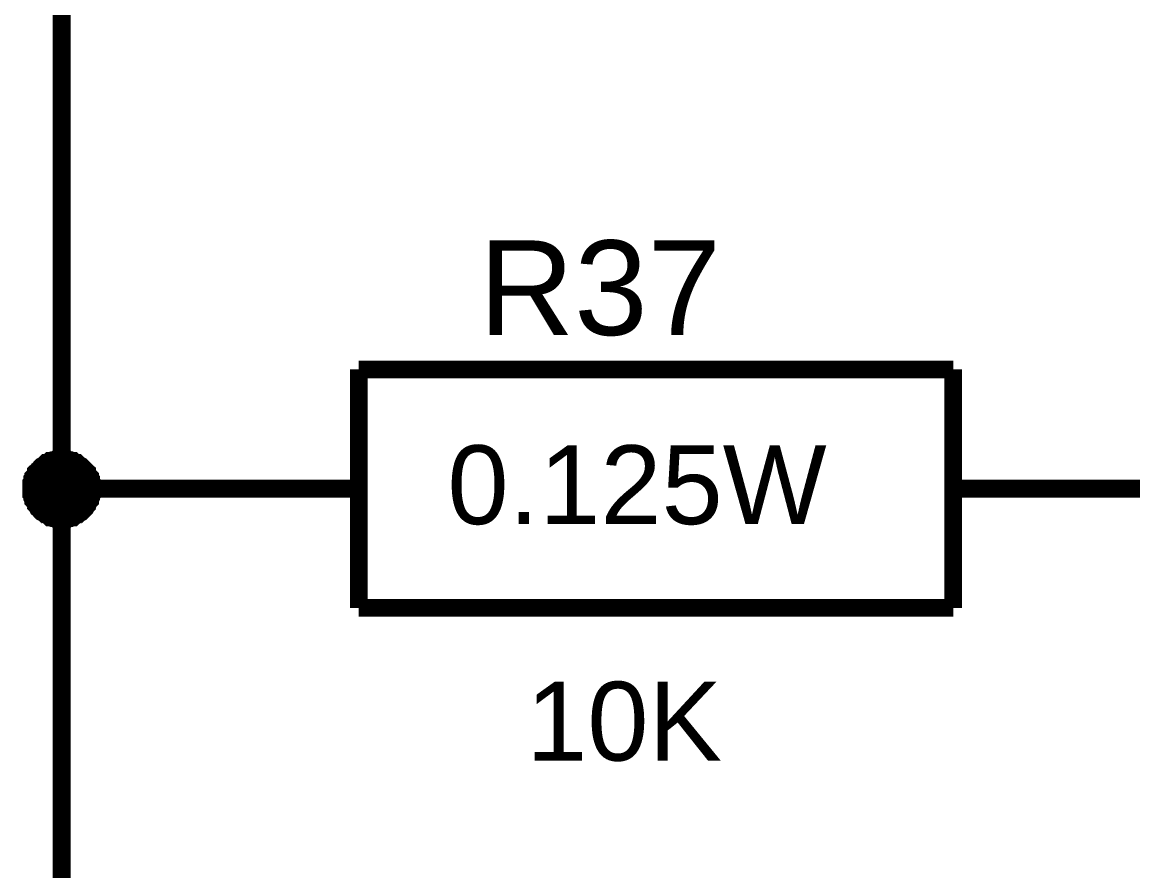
# Model space of a CAD drawing. Header units: millimetres. Extents: x -2024 to 917, y -725 to 13.
# Drawn here: x -1724.67 to -1705.99, y -355.59 to -341.33 of the extents above; entities that cross this region are included whole.
import ezdxf

# ---------------------------------------------------------------- set-up
doc = ezdxf.new("R2010")
doc.units = ezdxf.units.MM
doc.styles.get("Standard").update_dxf_attribs({"font": 'arial.ttf'})

msp = doc.modelspace()

# ---------------------------------------------------------------- linework, layer by layer
at = {"color": 7}
for points, const_width in [([(-1721.51, -324.163), (-1724.009, -324.163), (-1724.009, -336.665), (-1724.009, -349.167), (-1724.009, -361.669), (-1721.51, -361.669)], 0.3), ([(-1719.011, -347.163), (-1719.011, -351.17)], 0.3), ([(-1719.011, -347.163), (-1709.014, -347.163)], 0.3), ([(-1709.014, -347.163), (-1709.014, -351.17)], 0.3), ([(-1724.523, -349.167), (-1724.523, -349.134), (-1724.523, -349.117), (-1724.523, -349.084), (-1724.506, -349.067), (-1724.506, -349.034), (-1724.506, -349.018), (-1724.489, -349.001), (-1724.489, -348.968), (-1724.473, -348.951), (-1724.456, -348.935), (-1724.44, -348.902), (-1724.44, -348.885), (-1724.423, -348.869), (-1724.407, -348.852), (-1724.39, -348.836), (-1724.374, -348.819), (-1724.357, -348.802), (-1724.341, -348.786), (-1724.307, -348.769), (-1724.291, -348.753), (-1724.274, -348.736), (-1724.258, -348.736), (-1724.225, -348.72), (-1724.208, -348.703), (-1724.192, -348.703), (-1724.158, -348.687), (-1724.142, -348.687), (-1724.109, -348.687), (-1724.092, -348.67), (-1724.059, -348.67), (-1724.043, -348.67), (-1724.009, -348.67)], 0.3), ([(-1724.523, -349.167), (-1724.523, -349.134), (-1724.523, -349.117), (-1724.523, -349.084), (-1724.506, -349.067), (-1724.506, -349.034), (-1724.506, -349.018), (-1724.489, -349.001), (-1724.489, -348.968), (-1724.473, -348.951), (-1724.456, -348.935), (-1724.44, -348.902), (-1724.44, -348.885), (-1724.423, -348.869), (-1724.407, -348.852), (-1724.39, -348.836), (-1724.374, -348.819), (-1724.357, -348.802), (-1724.341, -348.786), (-1724.307, -348.769), (-1724.291, -348.753), (-1724.274, -348.736), (-1724.258, -348.736), (-1724.225, -348.72), (-1724.208, -348.703), (-1724.192, -348.703), (-1724.158, -348.687), (-1724.142, -348.687), (-1724.109, -348.687), (-1724.092, -348.67), (-1724.059, -348.67), (-1724.043, -348.67), (-1724.009, -348.67)], 0.3), ([(-1724.523, -349.167), (-1724.523, -349.134), (-1724.523, -349.117), (-1724.523, -349.084), (-1724.506, -349.067), (-1724.506, -349.034), (-1724.506, -349.018), (-1724.489, -349.001), (-1724.489, -348.968), (-1724.473, -348.951), (-1724.456, -348.935), (-1724.44, -348.902), (-1724.44, -348.885), (-1724.423, -348.869), (-1724.407, -348.852), (-1724.39, -348.836), (-1724.374, -348.819), (-1724.357, -348.802), (-1724.341, -348.786), (-1724.307, -348.769), (-1724.291, -348.753), (-1724.274, -348.736), (-1724.258, -348.736), (-1724.225, -348.72), (-1724.208, -348.703), (-1724.192, -348.703), (-1724.158, -348.687), (-1724.142, -348.687), (-1724.109, -348.687), (-1724.092, -348.67), (-1724.059, -348.67), (-1724.043, -348.67), (-1724.009, -348.67)], 0.3), ([(-1724.523, -349.167), (-1724.523, -349.134), (-1724.523, -349.117), (-1724.523, -349.084), (-1724.506, -349.067), (-1724.506, -349.034), (-1724.506, -349.018), (-1724.489, -349.001), (-1724.489, -348.968), (-1724.473, -348.951), (-1724.456, -348.935), (-1724.44, -348.902), (-1724.44, -348.885), (-1724.423, -348.869), (-1724.407, -348.852), (-1724.39, -348.836), (-1724.374, -348.819), (-1724.357, -348.802), (-1724.341, -348.786), (-1724.307, -348.769), (-1724.291, -348.753), (-1724.274, -348.736), (-1724.258, -348.736), (-1724.225, -348.72), (-1724.208, -348.703), (-1724.192, -348.703), (-1724.158, -348.687), (-1724.142, -348.687), (-1724.109, -348.687), (-1724.092, -348.67), (-1724.059, -348.67), (-1724.043, -348.67), (-1724.009, -348.67)], 0.3), ([(-1724.009, -348.67), (-1724.009, -348.67)], 0.3), ([(-1724.009, -348.67), (-1723.976, -348.67), (-1723.96, -348.67), (-1723.927, -348.67), (-1723.91, -348.687), (-1723.877, -348.687), (-1723.861, -348.687), (-1723.827, -348.703), (-1723.811, -348.703), (-1723.794, -348.72), (-1723.761, -348.736), (-1723.745, -348.736), (-1723.728, -348.753), (-1723.712, -348.769), (-1723.678, -348.786), (-1723.662, -348.802), (-1723.645, -348.819), (-1723.629, -348.836), (-1723.612, -348.852), (-1723.596, -348.869), (-1723.579, -348.885), (-1723.579, -348.902), (-1723.563, -348.935), (-1723.546, -348.951), (-1723.529, -348.968), (-1723.529, -349.001), (-1723.513, -349.018), (-1723.513, -349.034), (-1723.513, -349.067), (-1723.496, -349.084), (-1723.496, -349.117), (-1723.496, -349.134), (-1723.496, -349.167)], 0.3), ([(-1724.009, -348.67), (-1724.009, -348.67)], 0.3), ([(-1724.009, -348.67), (-1723.976, -348.67), (-1723.96, -348.67), (-1723.927, -348.67), (-1723.91, -348.687), (-1723.877, -348.687), (-1723.861, -348.687), (-1723.827, -348.703), (-1723.811, -348.703), (-1723.794, -348.72), (-1723.761, -348.736), (-1723.745, -348.736), (-1723.728, -348.753), (-1723.712, -348.769), (-1723.678, -348.786), (-1723.662, -348.802), (-1723.645, -348.819), (-1723.629, -348.836), (-1723.612, -348.852), (-1723.596, -348.869), (-1723.579, -348.885), (-1723.579, -348.902), (-1723.563, -348.935), (-1723.546, -348.951), (-1723.529, -348.968), (-1723.529, -349.001), (-1723.513, -349.018), (-1723.513, -349.034), (-1723.513, -349.067), (-1723.496, -349.084), (-1723.496, -349.117), (-1723.496, -349.134), (-1723.496, -349.167)], 0.3), ([(-1724.009, -348.67), (-1724.009, -348.67)], 0.3), ([(-1724.009, -348.67), (-1723.976, -348.67), (-1723.96, -348.67), (-1723.927, -348.67), (-1723.91, -348.687), (-1723.877, -348.687), (-1723.861, -348.687), (-1723.827, -348.703), (-1723.811, -348.703), (-1723.794, -348.72), (-1723.761, -348.736), (-1723.745, -348.736), (-1723.728, -348.753), (-1723.712, -348.769), (-1723.678, -348.786), (-1723.662, -348.802), (-1723.645, -348.819), (-1723.629, -348.836), (-1723.612, -348.852), (-1723.596, -348.869), (-1723.579, -348.885), (-1723.579, -348.902), (-1723.563, -348.935), (-1723.546, -348.951), (-1723.529, -348.968), (-1723.529, -349.001), (-1723.513, -349.018), (-1723.513, -349.034), (-1723.513, -349.067), (-1723.496, -349.084), (-1723.496, -349.117), (-1723.496, -349.134), (-1723.496, -349.167)], 0.3), ([(-1724.009, -348.67), (-1724.009, -348.67)], 0.3), ([(-1724.009, -348.67), (-1723.976, -348.67), (-1723.96, -348.67), (-1723.927, -348.67), (-1723.91, -348.687), (-1723.877, -348.687), (-1723.861, -348.687), (-1723.827, -348.703), (-1723.811, -348.703), (-1723.794, -348.72), (-1723.761, -348.736), (-1723.745, -348.736), (-1723.728, -348.753), (-1723.712, -348.769), (-1723.678, -348.786), (-1723.662, -348.802), (-1723.645, -348.819), (-1723.629, -348.836), (-1723.612, -348.852), (-1723.596, -348.869), (-1723.579, -348.885), (-1723.579, -348.902), (-1723.563, -348.935), (-1723.546, -348.951), (-1723.529, -348.968), (-1723.529, -349.001), (-1723.513, -349.018), (-1723.513, -349.034), (-1723.513, -349.067), (-1723.496, -349.084), (-1723.496, -349.117), (-1723.496, -349.134), (-1723.496, -349.167)], 0.3), ([(-1724.523, -349.167), (-1724.523, -349.134), (-1724.523, -349.117), (-1724.523, -349.084), (-1724.506, -349.067), (-1724.506, -349.034), (-1724.506, -349.018), (-1724.489, -349.001), (-1724.489, -348.968), (-1724.473, -348.951), (-1724.456, -348.935), (-1724.44, -348.902), (-1724.44, -348.885), (-1724.423, -348.869), (-1724.407, -348.852), (-1724.39, -348.836), (-1724.374, -348.819), (-1724.357, -348.802), (-1724.341, -348.786), (-1724.307, -348.769), (-1724.291, -348.753), (-1724.274, -348.736), (-1724.258, -348.736), (-1724.225, -348.72), (-1724.208, -348.703), (-1724.192, -348.703), (-1724.158, -348.687), (-1724.142, -348.687), (-1724.109, -348.687), (-1724.092, -348.67), (-1724.059, -348.67), (-1724.043, -348.67), (-1724.009, -348.67)], 0.0991), ([(-1724.523, -349.167), (-1724.523, -349.134), (-1724.523, -349.117), (-1724.523, -349.084), (-1724.506, -349.067), (-1724.506, -349.034), (-1724.506, -349.018), (-1724.489, -349.001), (-1724.489, -348.968), (-1724.473, -348.951), (-1724.456, -348.935), (-1724.44, -348.902), (-1724.44, -348.885), (-1724.423, -348.869), (-1724.407, -348.852), (-1724.39, -348.836), (-1724.374, -348.819), (-1724.357, -348.802), (-1724.341, -348.786), (-1724.307, -348.769), (-1724.291, -348.753), (-1724.274, -348.736), (-1724.258, -348.736), (-1724.225, -348.72), (-1724.208, -348.703), (-1724.192, -348.703), (-1724.158, -348.687), (-1724.142, -348.687), (-1724.109, -348.687), (-1724.092, -348.67), (-1724.059, -348.67), (-1724.043, -348.67), (-1724.009, -348.67)], 0.0991), ([(-1724.523, -349.167), (-1724.523, -349.134), (-1724.523, -349.117), (-1724.523, -349.084), (-1724.506, -349.067), (-1724.506, -349.034), (-1724.506, -349.018), (-1724.489, -349.001), (-1724.489, -348.968), (-1724.473, -348.951), (-1724.456, -348.935), (-1724.44, -348.902), (-1724.44, -348.885), (-1724.423, -348.869), (-1724.407, -348.852), (-1724.39, -348.836), (-1724.374, -348.819), (-1724.357, -348.802), (-1724.341, -348.786), (-1724.307, -348.769), (-1724.291, -348.753), (-1724.274, -348.736), (-1724.258, -348.736), (-1724.225, -348.72), (-1724.208, -348.703), (-1724.192, -348.703), (-1724.158, -348.687), (-1724.142, -348.687), (-1724.109, -348.687), (-1724.092, -348.67), (-1724.059, -348.67), (-1724.043, -348.67), (-1724.009, -348.67)], 0.0991), ([(-1724.523, -349.167), (-1724.523, -349.134), (-1724.523, -349.117), (-1724.523, -349.084), (-1724.506, -349.067), (-1724.506, -349.034), (-1724.506, -349.018), (-1724.489, -349.001), (-1724.489, -348.968), (-1724.473, -348.951), (-1724.456, -348.935), (-1724.44, -348.902), (-1724.44, -348.885), (-1724.423, -348.869), (-1724.407, -348.852), (-1724.39, -348.836), (-1724.374, -348.819), (-1724.357, -348.802), (-1724.341, -348.786), (-1724.307, -348.769), (-1724.291, -348.753), (-1724.274, -348.736), (-1724.258, -348.736), (-1724.225, -348.72), (-1724.208, -348.703), (-1724.192, -348.703), (-1724.158, -348.687), (-1724.142, -348.687), (-1724.109, -348.687), (-1724.092, -348.67), (-1724.059, -348.67), (-1724.043, -348.67), (-1724.009, -348.67)], 0.0991), ([(-1724.009, -348.67), (-1724.009, -348.67)], 0.0991), ([(-1724.009, -348.67), (-1723.976, -348.67), (-1723.96, -348.67), (-1723.927, -348.67), (-1723.91, -348.687), (-1723.877, -348.687), (-1723.861, -348.687), (-1723.827, -348.703), (-1723.811, -348.703), (-1723.794, -348.72), (-1723.761, -348.736), (-1723.745, -348.736), (-1723.728, -348.753), (-1723.712, -348.769), (-1723.678, -348.786), (-1723.662, -348.802), (-1723.645, -348.819), (-1723.629, -348.836), (-1723.612, -348.852), (-1723.596, -348.869), (-1723.579, -348.885), (-1723.579, -348.902), (-1723.563, -348.935), (-1723.546, -348.951), (-1723.529, -348.968), (-1723.529, -349.001), (-1723.513, -349.018), (-1723.513, -349.034), (-1723.513, -349.067), (-1723.496, -349.084), (-1723.496, -349.117), (-1723.496, -349.134), (-1723.496, -349.167)], 0.0991), ([(-1724.009, -348.67), (-1724.009, -348.67)], 0.0991), ([(-1724.009, -348.67), (-1723.976, -348.67), (-1723.96, -348.67), (-1723.927, -348.67), (-1723.91, -348.687), (-1723.877, -348.687), (-1723.861, -348.687), (-1723.827, -348.703), (-1723.811, -348.703), (-1723.794, -348.72), (-1723.761, -348.736), (-1723.745, -348.736), (-1723.728, -348.753), (-1723.712, -348.769), (-1723.678, -348.786), (-1723.662, -348.802), (-1723.645, -348.819), (-1723.629, -348.836), (-1723.612, -348.852), (-1723.596, -348.869), (-1723.579, -348.885), (-1723.579, -348.902), (-1723.563, -348.935), (-1723.546, -348.951), (-1723.529, -348.968), (-1723.529, -349.001), (-1723.513, -349.018), (-1723.513, -349.034), (-1723.513, -349.067), (-1723.496, -349.084), (-1723.496, -349.117), (-1723.496, -349.134), (-1723.496, -349.167)], 0.0991), ([(-1724.009, -348.67), (-1724.009, -348.67)], 0.0991), ([(-1724.009, -348.67), (-1723.976, -348.67), (-1723.96, -348.67), (-1723.927, -348.67), (-1723.91, -348.687), (-1723.877, -348.687), (-1723.861, -348.687), (-1723.827, -348.703), (-1723.811, -348.703), (-1723.794, -348.72), (-1723.761, -348.736), (-1723.745, -348.736), (-1723.728, -348.753), (-1723.712, -348.769), (-1723.678, -348.786), (-1723.662, -348.802), (-1723.645, -348.819), (-1723.629, -348.836), (-1723.612, -348.852), (-1723.596, -348.869), (-1723.579, -348.885), (-1723.579, -348.902), (-1723.563, -348.935), (-1723.546, -348.951), (-1723.529, -348.968), (-1723.529, -349.001), (-1723.513, -349.018), (-1723.513, -349.034), (-1723.513, -349.067), (-1723.496, -349.084), (-1723.496, -349.117), (-1723.496, -349.134), (-1723.496, -349.167)], 0.0991), ([(-1724.009, -348.67), (-1724.009, -348.67)], 0.0991), ([(-1724.009, -348.67), (-1723.976, -348.67), (-1723.96, -348.67), (-1723.927, -348.67), (-1723.91, -348.687), (-1723.877, -348.687), (-1723.861, -348.687), (-1723.827, -348.703), (-1723.811, -348.703), (-1723.794, -348.72), (-1723.761, -348.736), (-1723.745, -348.736), (-1723.728, -348.753), (-1723.712, -348.769), (-1723.678, -348.786), (-1723.662, -348.802), (-1723.645, -348.819), (-1723.629, -348.836), (-1723.612, -348.852), (-1723.596, -348.869), (-1723.579, -348.885), (-1723.579, -348.902), (-1723.563, -348.935), (-1723.546, -348.951), (-1723.529, -348.968), (-1723.529, -349.001), (-1723.513, -349.018), (-1723.513, -349.034), (-1723.513, -349.067), (-1723.496, -349.084), (-1723.496, -349.117), (-1723.496, -349.134), (-1723.496, -349.167)], 0.0991), ([(-1724.009, -349.68), (-1724.043, -349.68), (-1724.059, -349.68), (-1724.092, -349.68), (-1724.109, -349.663), (-1724.142, -349.663), (-1724.158, -349.663), (-1724.192, -349.647), (-1724.208, -349.647), (-1724.225, -349.63), (-1724.258, -349.614), (-1724.274, -349.597), (-1724.291, -349.597), (-1724.307, -349.581), (-1724.341, -349.564), (-1724.357, -349.548), (-1724.374, -349.531), (-1724.39, -349.514), (-1724.407, -349.498), (-1724.423, -349.465), (-1724.44, -349.448), (-1724.44, -349.432), (-1724.456, -349.415), (-1724.473, -349.382), (-1724.489, -349.365), (-1724.489, -349.349), (-1724.506, -349.316), (-1724.506, -349.299), (-1724.506, -349.266), (-1724.523, -349.25), (-1724.523, -349.216), (-1724.523, -349.2), (-1724.523, -349.167)], 0.3), ([(-1724.523, -349.167), (-1724.523, -349.167)], 0.3), ([(-1724.009, -349.68), (-1724.043, -349.68), (-1724.059, -349.68), (-1724.092, -349.68), (-1724.109, -349.663), (-1724.142, -349.663), (-1724.158, -349.663), (-1724.192, -349.647), (-1724.208, -349.647), (-1724.225, -349.63), (-1724.258, -349.614), (-1724.274, -349.597), (-1724.291, -349.597), (-1724.307, -349.581), (-1724.341, -349.564), (-1724.357, -349.548), (-1724.374, -349.531), (-1724.39, -349.514), (-1724.407, -349.498), (-1724.423, -349.465), (-1724.44, -349.448), (-1724.44, -349.432), (-1724.456, -349.415), (-1724.473, -349.382), (-1724.489, -349.365), (-1724.489, -349.349), (-1724.506, -349.316), (-1724.506, -349.299), (-1724.506, -349.266), (-1724.523, -349.25), (-1724.523, -349.216), (-1724.523, -349.2), (-1724.523, -349.167)], 0.3), ([(-1724.523, -349.167), (-1724.523, -349.167)], 0.3), ([(-1724.009, -349.68), (-1724.043, -349.68), (-1724.059, -349.68), (-1724.092, -349.68), (-1724.109, -349.663), (-1724.142, -349.663), (-1724.158, -349.663), (-1724.192, -349.647), (-1724.208, -349.647), (-1724.225, -349.63), (-1724.258, -349.614), (-1724.274, -349.597), (-1724.291, -349.597), (-1724.307, -349.581), (-1724.341, -349.564), (-1724.357, -349.548), (-1724.374, -349.531), (-1724.39, -349.514), (-1724.407, -349.498), (-1724.423, -349.465), (-1724.44, -349.448), (-1724.44, -349.432), (-1724.456, -349.415), (-1724.473, -349.382), (-1724.489, -349.365), (-1724.489, -349.349), (-1724.506, -349.316), (-1724.506, -349.299), (-1724.506, -349.266), (-1724.523, -349.25), (-1724.523, -349.216), (-1724.523, -349.2), (-1724.523, -349.167)], 0.3), ([(-1724.523, -349.167), (-1724.523, -349.167)], 0.3), ([(-1724.009, -349.68), (-1724.043, -349.68), (-1724.059, -349.68), (-1724.092, -349.68), (-1724.109, -349.663), (-1724.142, -349.663), (-1724.158, -349.663), (-1724.192, -349.647), (-1724.208, -349.647), (-1724.225, -349.63), (-1724.258, -349.614), (-1724.274, -349.597), (-1724.291, -349.597), (-1724.307, -349.581), (-1724.341, -349.564), (-1724.357, -349.548), (-1724.374, -349.531), (-1724.39, -349.514), (-1724.407, -349.498), (-1724.423, -349.465), (-1724.44, -349.448), (-1724.44, -349.432), (-1724.456, -349.415), (-1724.473, -349.382), (-1724.489, -349.365), (-1724.489, -349.349), (-1724.506, -349.316), (-1724.506, -349.299), (-1724.506, -349.266), (-1724.523, -349.25), (-1724.523, -349.216), (-1724.523, -349.2), (-1724.523, -349.167)], 0.3), ([(-1724.523, -349.167), (-1724.523, -349.167)], 0.3), ([(-1724.009, -349.167), (-1721.51, -349.167)], 0.3), ([(-1723.496, -349.167), (-1723.496, -349.2), (-1723.496, -349.216), (-1723.496, -349.25), (-1723.513, -349.266), (-1723.513, -349.299), (-1723.513, -349.316), (-1723.529, -349.349), (-1723.529, -349.365), (-1723.546, -349.382), (-1723.563, -349.415), (-1723.579, -349.432), (-1723.579, -349.448), (-1723.596, -349.465), (-1723.612, -349.498), (-1723.629, -349.514), (-1723.645, -349.531), (-1723.662, -349.548), (-1723.678, -349.564), (-1723.712, -349.581), (-1723.728, -349.597), (-1723.745, -349.597), (-1723.761, -349.614), (-1723.794, -349.63), (-1723.811, -349.647), (-1723.827, -349.647), (-1723.861, -349.663), (-1723.877, -349.663), (-1723.91, -349.663), (-1723.927, -349.68), (-1723.96, -349.68), (-1723.976, -349.68), (-1724.009, -349.68)], 0.3), ([(-1723.496, -349.167), (-1723.496, -349.2), (-1723.496, -349.216), (-1723.496, -349.25), (-1723.513, -349.266), (-1723.513, -349.299), (-1723.513, -349.316), (-1723.529, -349.349), (-1723.529, -349.365), (-1723.546, -349.382), (-1723.563, -349.415), (-1723.579, -349.432), (-1723.579, -349.448), (-1723.596, -349.465), (-1723.612, -349.498), (-1723.629, -349.514), (-1723.645, -349.531), (-1723.662, -349.548), (-1723.678, -349.564), (-1723.712, -349.581), (-1723.728, -349.597), (-1723.745, -349.597), (-1723.761, -349.614), (-1723.794, -349.63), (-1723.811, -349.647), (-1723.827, -349.647), (-1723.861, -349.663), (-1723.877, -349.663), (-1723.91, -349.663), (-1723.927, -349.68), (-1723.96, -349.68), (-1723.976, -349.68), (-1724.009, -349.68)], 0.3), ([(-1723.496, -349.167), (-1723.496, -349.2), (-1723.496, -349.216), (-1723.496, -349.25), (-1723.513, -349.266), (-1723.513, -349.299), (-1723.513, -349.316), (-1723.529, -349.349), (-1723.529, -349.365), (-1723.546, -349.382), (-1723.563, -349.415), (-1723.579, -349.432), (-1723.579, -349.448), (-1723.596, -349.465), (-1723.612, -349.498), (-1723.629, -349.514), (-1723.645, -349.531), (-1723.662, -349.548), (-1723.678, -349.564), (-1723.712, -349.581), (-1723.728, -349.597), (-1723.745, -349.597), (-1723.761, -349.614), (-1723.794, -349.63), (-1723.811, -349.647), (-1723.827, -349.647), (-1723.861, -349.663), (-1723.877, -349.663), (-1723.91, -349.663), (-1723.927, -349.68), (-1723.96, -349.68), (-1723.976, -349.68), (-1724.009, -349.68)], 0.3), ([(-1723.496, -349.167), (-1723.496, -349.2), (-1723.496, -349.216), (-1723.496, -349.25), (-1723.513, -349.266), (-1723.513, -349.299), (-1723.513, -349.316), (-1723.529, -349.349), (-1723.529, -349.365), (-1723.546, -349.382), (-1723.563, -349.415), (-1723.579, -349.432), (-1723.579, -349.448), (-1723.596, -349.465), (-1723.612, -349.498), (-1723.629, -349.514), (-1723.645, -349.531), (-1723.662, -349.548), (-1723.678, -349.564), (-1723.712, -349.581), (-1723.728, -349.597), (-1723.745, -349.597), (-1723.761, -349.614), (-1723.794, -349.63), (-1723.811, -349.647), (-1723.827, -349.647), (-1723.861, -349.663), (-1723.877, -349.663), (-1723.91, -349.663), (-1723.927, -349.68), (-1723.96, -349.68), (-1723.976, -349.68), (-1724.009, -349.68)], 0.3), ([(-1723.496, -349.167), (-1723.496, -349.167), (-1723.496, -349.167), (-1723.496, -349.167), (-1723.496, -349.167), (-1723.496, -349.167), (-1723.496, -349.167), (-1723.496, -349.167), (-1723.496, -349.167), (-1723.496, -349.167), (-1723.496, -349.167), (-1723.496, -349.167), (-1723.496, -349.167), (-1723.496, -349.167), (-1723.496, -349.167), (-1723.496, -349.167), (-1723.496, -349.167), (-1723.496, -349.167), (-1723.496, -349.167), (-1723.496, -349.167), (-1723.496, -349.167), (-1723.496, -349.167), (-1723.496, -349.167), (-1723.496, -349.167), (-1723.496, -349.167), (-1723.496, -349.167), (-1723.496, -349.167), (-1723.496, -349.167), (-1723.496, -349.167), (-1723.496, -349.167), (-1723.496, -349.167), (-1723.496, -349.167), (-1723.496, -349.167)], 0.3), ([(-1723.496, -349.167), (-1723.496, -349.167)], 0.3), ([(-1723.496, -349.167), (-1723.496, -349.167), (-1723.496, -349.167), (-1723.496, -349.167), (-1723.496, -349.167), (-1723.496, -349.167), (-1723.496, -349.167), (-1723.496, -349.167), (-1723.496, -349.167), (-1723.496, -349.167), (-1723.496, -349.167), (-1723.496, -349.167), (-1723.496, -349.167), (-1723.496, -349.167), (-1723.496, -349.167), (-1723.496, -349.167), (-1723.496, -349.167), (-1723.496, -349.167), (-1723.496, -349.167), (-1723.496, -349.167), (-1723.496, -349.167), (-1723.496, -349.167), (-1723.496, -349.167), (-1723.496, -349.167), (-1723.496, -349.167), (-1723.496, -349.167), (-1723.496, -349.167), (-1723.496, -349.167), (-1723.496, -349.167), (-1723.496, -349.167), (-1723.496, -349.167), (-1723.496, -349.167), (-1723.496, -349.167)], 0.3), ([(-1723.496, -349.167), (-1723.496, -349.167)], 0.3), ([(-1723.496, -349.167), (-1723.496, -349.167), (-1723.496, -349.167), (-1723.496, -349.167), (-1723.496, -349.167), (-1723.496, -349.167), (-1723.496, -349.167), (-1723.496, -349.167), (-1723.496, -349.167), (-1723.496, -349.167), (-1723.496, -349.167), (-1723.496, -349.167), (-1723.496, -349.167), (-1723.496, -349.167), (-1723.496, -349.167), (-1723.496, -349.167), (-1723.496, -349.167), (-1723.496, -349.167), (-1723.496, -349.167), (-1723.496, -349.167), (-1723.496, -349.167), (-1723.496, -349.167), (-1723.496, -349.167), (-1723.496, -349.167), (-1723.496, -349.167), (-1723.496, -349.167), (-1723.496, -349.167), (-1723.496, -349.167), (-1723.496, -349.167), (-1723.496, -349.167), (-1723.496, -349.167), (-1723.496, -349.167), (-1723.496, -349.167)], 0.3), ([(-1723.496, -349.167), (-1723.496, -349.167)], 0.3), ([(-1723.496, -349.167), (-1723.496, -349.167), (-1723.496, -349.167), (-1723.496, -349.167), (-1723.496, -349.167), (-1723.496, -349.167), (-1723.496, -349.167), (-1723.496, -349.167), (-1723.496, -349.167), (-1723.496, -349.167), (-1723.496, -349.167), (-1723.496, -349.167), (-1723.496, -349.167), (-1723.496, -349.167), (-1723.496, -349.167), (-1723.496, -349.167), (-1723.496, -349.167), (-1723.496, -349.167), (-1723.496, -349.167), (-1723.496, -349.167), (-1723.496, -349.167), (-1723.496, -349.167), (-1723.496, -349.167), (-1723.496, -349.167), (-1723.496, -349.167), (-1723.496, -349.167), (-1723.496, -349.167), (-1723.496, -349.167), (-1723.496, -349.167), (-1723.496, -349.167), (-1723.496, -349.167), (-1723.496, -349.167), (-1723.496, -349.167)], 0.3), ([(-1723.496, -349.167), (-1723.496, -349.167)], 0.3), ([(-1719.011, -349.167), (-1721.51, -349.167)], 0.3), ([(-1709.014, -349.167), (-1706.515, -349.167)], 0.3), ([(-1691.52, -349.167), (-1706.515, -349.167)], 0.3), ([(-1724.009, -349.68), (-1724.043, -349.68), (-1724.059, -349.68), (-1724.092, -349.68), (-1724.109, -349.663), (-1724.142, -349.663), (-1724.158, -349.663), (-1724.192, -349.647), (-1724.208, -349.647), (-1724.225, -349.63), (-1724.258, -349.614), (-1724.274, -349.597), (-1724.291, -349.597), (-1724.307, -349.581), (-1724.341, -349.564), (-1724.357, -349.548), (-1724.374, -349.531), (-1724.39, -349.514), (-1724.407, -349.498), (-1724.423, -349.465), (-1724.44, -349.448), (-1724.44, -349.432), (-1724.456, -349.415), (-1724.473, -349.382), (-1724.489, -349.365), (-1724.489, -349.349), (-1724.506, -349.316), (-1724.506, -349.299), (-1724.506, -349.266), (-1724.523, -349.25), (-1724.523, -349.216), (-1724.523, -349.2), (-1724.523, -349.167)], 0.0991), ([(-1724.523, -349.167), (-1724.523, -349.167)], 0.0991), ([(-1724.009, -349.68), (-1724.043, -349.68), (-1724.059, -349.68), (-1724.092, -349.68), (-1724.109, -349.663), (-1724.142, -349.663), (-1724.158, -349.663), (-1724.192, -349.647), (-1724.208, -349.647), (-1724.225, -349.63), (-1724.258, -349.614), (-1724.274, -349.597), (-1724.291, -349.597), (-1724.307, -349.581), (-1724.341, -349.564), (-1724.357, -349.548), (-1724.374, -349.531), (-1724.39, -349.514), (-1724.407, -349.498), (-1724.423, -349.465), (-1724.44, -349.448), (-1724.44, -349.432), (-1724.456, -349.415), (-1724.473, -349.382), (-1724.489, -349.365), (-1724.489, -349.349), (-1724.506, -349.316), (-1724.506, -349.299), (-1724.506, -349.266), (-1724.523, -349.25), (-1724.523, -349.216), (-1724.523, -349.2), (-1724.523, -349.167)], 0.0991), ([(-1724.523, -349.167), (-1724.523, -349.167)], 0.0991), ([(-1724.009, -349.68), (-1724.043, -349.68), (-1724.059, -349.68), (-1724.092, -349.68), (-1724.109, -349.663), (-1724.142, -349.663), (-1724.158, -349.663), (-1724.192, -349.647), (-1724.208, -349.647), (-1724.225, -349.63), (-1724.258, -349.614), (-1724.274, -349.597), (-1724.291, -349.597), (-1724.307, -349.581), (-1724.341, -349.564), (-1724.357, -349.548), (-1724.374, -349.531), (-1724.39, -349.514), (-1724.407, -349.498), (-1724.423, -349.465), (-1724.44, -349.448), (-1724.44, -349.432), (-1724.456, -349.415), (-1724.473, -349.382), (-1724.489, -349.365), (-1724.489, -349.349), (-1724.506, -349.316), (-1724.506, -349.299), (-1724.506, -349.266), (-1724.523, -349.25), (-1724.523, -349.216), (-1724.523, -349.2), (-1724.523, -349.167)], 0.0991), ([(-1724.523, -349.167), (-1724.523, -349.167)], 0.0991), ([(-1724.009, -349.68), (-1724.043, -349.68), (-1724.059, -349.68), (-1724.092, -349.68), (-1724.109, -349.663), (-1724.142, -349.663), (-1724.158, -349.663), (-1724.192, -349.647), (-1724.208, -349.647), (-1724.225, -349.63), (-1724.258, -349.614), (-1724.274, -349.597), (-1724.291, -349.597), (-1724.307, -349.581), (-1724.341, -349.564), (-1724.357, -349.548), (-1724.374, -349.531), (-1724.39, -349.514), (-1724.407, -349.498), (-1724.423, -349.465), (-1724.44, -349.448), (-1724.44, -349.432), (-1724.456, -349.415), (-1724.473, -349.382), (-1724.489, -349.365), (-1724.489, -349.349), (-1724.506, -349.316), (-1724.506, -349.299), (-1724.506, -349.266), (-1724.523, -349.25), (-1724.523, -349.216), (-1724.523, -349.2), (-1724.523, -349.167)], 0.0991), ([(-1724.523, -349.167), (-1724.523, -349.167)], 0.0991), ([(-1723.496, -349.167), (-1723.496, -349.2), (-1723.496, -349.216), (-1723.496, -349.25), (-1723.513, -349.266), (-1723.513, -349.299), (-1723.513, -349.316), (-1723.529, -349.349), (-1723.529, -349.365), (-1723.546, -349.382), (-1723.563, -349.415), (-1723.579, -349.432), (-1723.579, -349.448), (-1723.596, -349.465), (-1723.612, -349.498), (-1723.629, -349.514), (-1723.645, -349.531), (-1723.662, -349.548), (-1723.678, -349.564), (-1723.712, -349.581), (-1723.728, -349.597), (-1723.745, -349.597), (-1723.761, -349.614), (-1723.794, -349.63), (-1723.811, -349.647), (-1723.827, -349.647), (-1723.861, -349.663), (-1723.877, -349.663), (-1723.91, -349.663), (-1723.927, -349.68), (-1723.96, -349.68), (-1723.976, -349.68), (-1724.009, -349.68)], 0.0991), ([(-1723.496, -349.167), (-1723.496, -349.2), (-1723.496, -349.216), (-1723.496, -349.25), (-1723.513, -349.266), (-1723.513, -349.299), (-1723.513, -349.316), (-1723.529, -349.349), (-1723.529, -349.365), (-1723.546, -349.382), (-1723.563, -349.415), (-1723.579, -349.432), (-1723.579, -349.448), (-1723.596, -349.465), (-1723.612, -349.498), (-1723.629, -349.514), (-1723.645, -349.531), (-1723.662, -349.548), (-1723.678, -349.564), (-1723.712, -349.581), (-1723.728, -349.597), (-1723.745, -349.597), (-1723.761, -349.614), (-1723.794, -349.63), (-1723.811, -349.647), (-1723.827, -349.647), (-1723.861, -349.663), (-1723.877, -349.663), (-1723.91, -349.663), (-1723.927, -349.68), (-1723.96, -349.68), (-1723.976, -349.68), (-1724.009, -349.68)], 0.0991), ([(-1723.496, -349.167), (-1723.496, -349.2), (-1723.496, -349.216), (-1723.496, -349.25), (-1723.513, -349.266), (-1723.513, -349.299), (-1723.513, -349.316), (-1723.529, -349.349), (-1723.529, -349.365), (-1723.546, -349.382), (-1723.563, -349.415), (-1723.579, -349.432), (-1723.579, -349.448), (-1723.596, -349.465), (-1723.612, -349.498), (-1723.629, -349.514), (-1723.645, -349.531), (-1723.662, -349.548), (-1723.678, -349.564), (-1723.712, -349.581), (-1723.728, -349.597), (-1723.745, -349.597), (-1723.761, -349.614), (-1723.794, -349.63), (-1723.811, -349.647), (-1723.827, -349.647), (-1723.861, -349.663), (-1723.877, -349.663), (-1723.91, -349.663), (-1723.927, -349.68), (-1723.96, -349.68), (-1723.976, -349.68), (-1724.009, -349.68)], 0.0991), ([(-1723.496, -349.167), (-1723.496, -349.2), (-1723.496, -349.216), (-1723.496, -349.25), (-1723.513, -349.266), (-1723.513, -349.299), (-1723.513, -349.316), (-1723.529, -349.349), (-1723.529, -349.365), (-1723.546, -349.382), (-1723.563, -349.415), (-1723.579, -349.432), (-1723.579, -349.448), (-1723.596, -349.465), (-1723.612, -349.498), (-1723.629, -349.514), (-1723.645, -349.531), (-1723.662, -349.548), (-1723.678, -349.564), (-1723.712, -349.581), (-1723.728, -349.597), (-1723.745, -349.597), (-1723.761, -349.614), (-1723.794, -349.63), (-1723.811, -349.647), (-1723.827, -349.647), (-1723.861, -349.663), (-1723.877, -349.663), (-1723.91, -349.663), (-1723.927, -349.68), (-1723.96, -349.68), (-1723.976, -349.68), (-1724.009, -349.68)], 0.0991), ([(-1723.496, -349.167), (-1723.496, -349.167), (-1723.496, -349.167), (-1723.496, -349.167), (-1723.496, -349.167), (-1723.496, -349.167), (-1723.496, -349.167), (-1723.496, -349.167), (-1723.496, -349.167), (-1723.496, -349.167), (-1723.496, -349.167), (-1723.496, -349.167), (-1723.496, -349.167), (-1723.496, -349.167), (-1723.496, -349.167), (-1723.496, -349.167), (-1723.496, -349.167), (-1723.496, -349.167), (-1723.496, -349.167), (-1723.496, -349.167), (-1723.496, -349.167), (-1723.496, -349.167), (-1723.496, -349.167), (-1723.496, -349.167), (-1723.496, -349.167), (-1723.496, -349.167), (-1723.496, -349.167), (-1723.496, -349.167), (-1723.496, -349.167), (-1723.496, -349.167), (-1723.496, -349.167), (-1723.496, -349.167), (-1723.496, -349.167)], 0.0991), ([(-1723.496, -349.167), (-1723.496, -349.167)], 0.0991), ([(-1723.496, -349.167), (-1723.496, -349.167), (-1723.496, -349.167), (-1723.496, -349.167), (-1723.496, -349.167), (-1723.496, -349.167), (-1723.496, -349.167), (-1723.496, -349.167), (-1723.496, -349.167), (-1723.496, -349.167), (-1723.496, -349.167), (-1723.496, -349.167), (-1723.496, -349.167), (-1723.496, -349.167), (-1723.496, -349.167), (-1723.496, -349.167), (-1723.496, -349.167), (-1723.496, -349.167), (-1723.496, -349.167), (-1723.496, -349.167), (-1723.496, -349.167), (-1723.496, -349.167), (-1723.496, -349.167), (-1723.496, -349.167), (-1723.496, -349.167), (-1723.496, -349.167), (-1723.496, -349.167), (-1723.496, -349.167), (-1723.496, -349.167), (-1723.496, -349.167), (-1723.496, -349.167), (-1723.496, -349.167), (-1723.496, -349.167)], 0.0991), ([(-1723.496, -349.167), (-1723.496, -349.167)], 0.0991), ([(-1723.496, -349.167), (-1723.496, -349.167), (-1723.496, -349.167), (-1723.496, -349.167), (-1723.496, -349.167), (-1723.496, -349.167), (-1723.496, -349.167), (-1723.496, -349.167), (-1723.496, -349.167), (-1723.496, -349.167), (-1723.496, -349.167), (-1723.496, -349.167), (-1723.496, -349.167), (-1723.496, -349.167), (-1723.496, -349.167), (-1723.496, -349.167), (-1723.496, -349.167), (-1723.496, -349.167), (-1723.496, -349.167), (-1723.496, -349.167), (-1723.496, -349.167), (-1723.496, -349.167), (-1723.496, -349.167), (-1723.496, -349.167), (-1723.496, -349.167), (-1723.496, -349.167), (-1723.496, -349.167), (-1723.496, -349.167), (-1723.496, -349.167), (-1723.496, -349.167), (-1723.496, -349.167), (-1723.496, -349.167), (-1723.496, -349.167)], 0.0991), ([(-1723.496, -349.167), (-1723.496, -349.167)], 0.0991), ([(-1723.496, -349.167), (-1723.496, -349.167), (-1723.496, -349.167), (-1723.496, -349.167), (-1723.496, -349.167), (-1723.496, -349.167), (-1723.496, -349.167), (-1723.496, -349.167), (-1723.496, -349.167), (-1723.496, -349.167), (-1723.496, -349.167), (-1723.496, -349.167), (-1723.496, -349.167), (-1723.496, -349.167), (-1723.496, -349.167), (-1723.496, -349.167), (-1723.496, -349.167), (-1723.496, -349.167), (-1723.496, -349.167), (-1723.496, -349.167), (-1723.496, -349.167), (-1723.496, -349.167), (-1723.496, -349.167), (-1723.496, -349.167), (-1723.496, -349.167), (-1723.496, -349.167), (-1723.496, -349.167), (-1723.496, -349.167), (-1723.496, -349.167), (-1723.496, -349.167), (-1723.496, -349.167), (-1723.496, -349.167), (-1723.496, -349.167)], 0.0991), ([(-1723.496, -349.167), (-1723.496, -349.167)], 0.0991), ([(-1719.011, -351.17), (-1709.014, -351.17)], 0.3)]:
    msp.add_lwpolyline(points, dxfattribs=dict(at, const_width=const_width))
at = {"color": 7, "const_width": 0.508}
msp.add_lwpolyline([(-1724.352, -349.162, 1), (-1723.844, -349.162, 1)], format="xyb", close=True, dxfattribs=at)

# ---------------------------------------------------------------- texts
at = {"color": 7}
for s, height, p in [('R37', 1.5897, (-1716.992, -346.584)), ('0.125W', 1.3247, (-1717.521, -349.763)), ('10K', 1.3247, (-1716.197, -353.737))]:
    msp.add_text(s, height=height, dxfattribs=at).set_placement(p)

doc.saveas('drawing.dxf')
